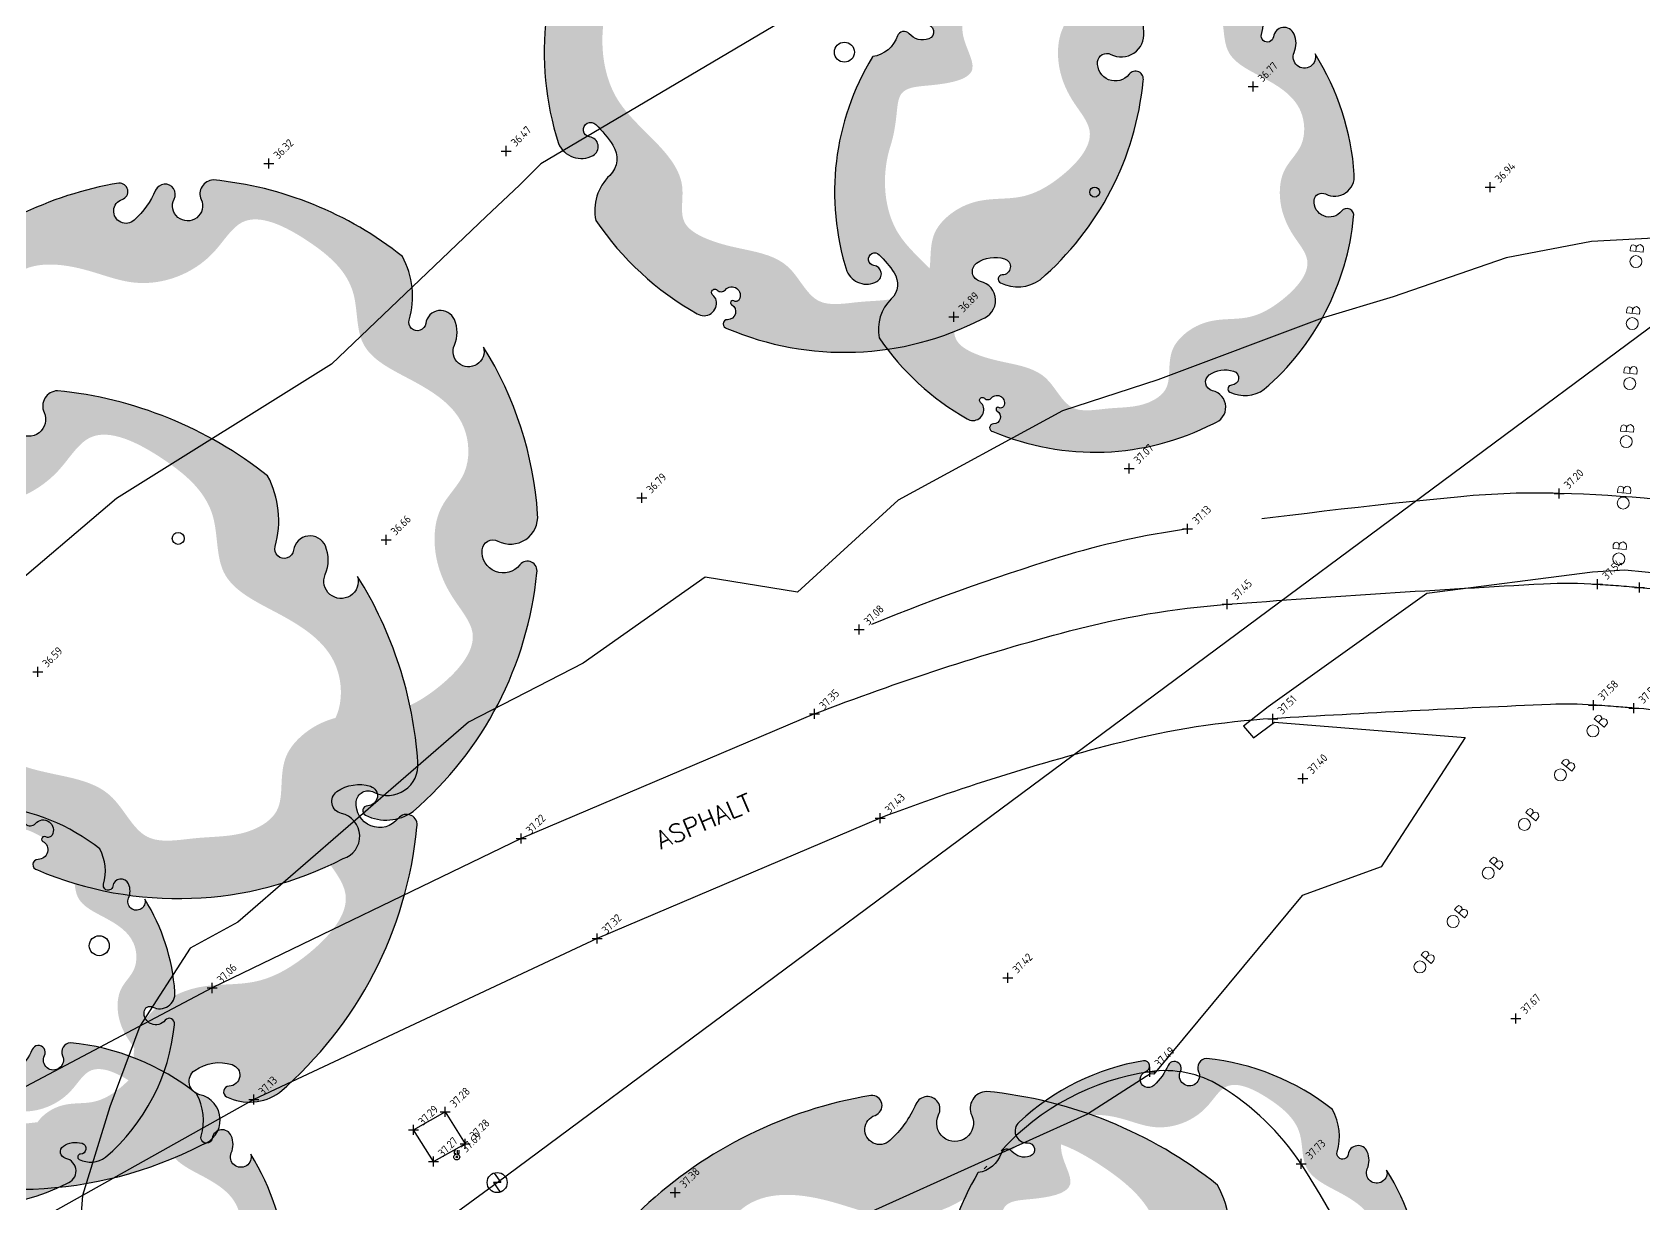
# Model space of a CAD drawing. Header units: metres. Extents: x 245957 to 247358, y 7418632 to 7419642.
# Drawn here: x 246784.52 to 246824.78, y 7418976.21 to 7419005.48 of the extents above; entities that cross this region are included whole.
import ezdxf
from ezdxf.enums import TextEntityAlignment as Align

# ---------------------------------------------------------------- set-up
doc = ezdxf.new("R2010")
doc.units = ezdxf.units.M
doc.linetypes.add('DASHDOT', pattern=[10, 5, -2.5, 0, -2.5])
for name, color, linetype in [('-TEXT', 7, 'Continuous'), ('103_TOE_OF_BATTER', 37, 'DASHDOT'), ('103_TOE_OF_BATTER-L', 37, 'DASHDOT'), ('103_TOE_OF_BATTER-S', 37, 'DASHDOT'), ('104_EXISTING_SURFACE-L', 35, 'Continuous'), ('104_EXISTING_SURFACE-S', 35, 'Continuous'), ('201_SINGLE_TREE-H', 63, 'Continuous'), ('201_SINGLE_TREE-S', 96, 'Continuous'), ('403_EDGE_OF_BITUMEN', 8, 'Continuous'), ('403_EDGE_OF_BITUMEN-L', 8, 'Continuous'), ('403_EDGE_OF_BITUMEN-S', 8, 'Continuous'), ('761_STAY_FOR_POLE', 8, 'Continuous'), ('EX-BOLLARD_(SLS)', 89, 'Continuous'), ('Surface_Contours_Major', 4, 'Continuous'), ('Surface_Contours_Minor', 253, 'Continuous')]:
    doc.layers.add(name, color=color, linetype=linetype)
for name, color, linetype, true_color in [('715_ELEC_UNCLASSIFY-L', 7, 'Continuous', 0xffa500), ('717_ELEC_LINE_OVER', 7, 'Continuous', 0xffa500), ('EX-ELECT_PIT_(SLS)', 7, 'Continuous', 0xffa500), ('EX-ELECT_POLE_(SLS)', 7, 'Continuous', 0xffa500)]:
    doc.layers.add(name, color=color, linetype=linetype, true_color=true_color)
doc.styles.add('ISO', font='iso.shx')
doc.styles.add('ISO2.5', font='isocp.shx', dxfattribs={"height": 2.5})
doc.styles.get("Standard").update_dxf_attribs({"font": 'SIMPLEX.shx'})

# ---------------------------------------------------------------- blocks, each defined once
blk = doc.blocks.new('BOLR')
at = {"color": 0, "linetype": 'Continuous', "lineweight": 13}
for p, q in [((0.339, 0.168), (0.251, 0.168)), ((0.251, 0.168), (0.251, -0.159)), ((0.339, 0.024), (0.251, 0.024)), ((0.251, 0.024), (0.256, 0.024)), ((0.395, 0.146), (0.339, 0.168)), ((0.339, 0.024), (0.395, 0.04)), ((0.384, 0.007), (0.339, 0.024)), ((0.417, -0.026), (0.384, 0.007)), ((0.411, 0.096), (0.395, 0.146)), ((0.395, 0.04), (0.411, 0.096)), ((0.251, -0.159), (0.339, -0.159)), ((0.251, -0.159), (0.256, -0.159)), ((0.339, -0.159), (0.384, -0.148)), ((0.384, -0.148), (0.417, -0.115)), ((0.433, -0.07), (0.417, -0.026)), ((0.417, -0.115), (0.433, -0.07))]:
    blk.add_line(p, q, dxfattribs=at)
blk.add_circle((0, 0), 0.15, dxfattribs=at)
blk = doc.blocks.new('201T')
at = {"layer": '201_SINGLE_TREE-S'}
blk.add_circle((0, 0), 0.5, dxfattribs=at)
blk = doc.blocks.new('201C')
at = {"layer": '201_SINGLE_TREE-H', "transparency": 33554534}
h = blk.add_hatch(color=256, dxfattribs=at)
h.paths.add_polyline_path([(-0.3717, -0.3344, 0.222926), (0.0196, -0.4996, 0.770799), (0.0439, -0.4417, -0.650302), (0.0511, -0.4116, -0.234737), (0.0964, -0.4247, -0.847312), (0.0816, -0.4475, 0.78443), (0.0732, -0.4583, 0.276934), (0.1352, -0.4813, 0.193599), (0.4309, -0.2536, 0.800435), (0.4144, -0.2337, -0.75216), (0.3757, -0.1925, -0.528914), (0.4006, -0.1909, 0.594112), (0.4663, -0.1804, 0.123805), (0.4962, 0.0616, -1.41759), (0.4607, 0.0811, 0.206906), (0.4758, 0.1133, 0.759729), (0.4374, 0.1252, -1.073307), (0.4187, 0.1392, 0.194379), (0.4474, 0.2231, 0.144612), (0.2544, 0.4304, 0.53339), (0.2277, 0.4128, -1.592592), (0.1939, 0.4293, 1.030038), (0.1758, 0.4513, -0.10361), (0.1314, 0.4262, -1.238487), (0.1282, 0.4593, 0.884725), (0.1336, 0.4818, 0.147549), (-0.1551, 0.4753, 0.71725), (-0.1579, 0.4291, -0.864032), (-0.1646, 0.4015, -0.310704), (-0.1946, 0.4266, 0.58143), (-0.2167, 0.4321, -0.281558), (-0.2766, 0.4162), (-0.2775, 0.4159, 0.217121), (-0.4959, 0.0634), (-0.4959, 0.0634, 0.440011), (-0.4522, 0.021, 0.723973), (-0.4442, 0.0516, -1.384648), (-0.4262, 0.0659, -0.051107), (-0.4149, 0.0223, -0.361502), (-0.441, -0.0208, 0.256822), (-0.4937, -0.0791, 0.116166), (-0.4065, -0.2911, 0.67803), (-0.3682, -0.2843, 0.170035), (-0.3696, -0.274, -1.054701), (-0.3596, -0.2696, 0.431903), (-0.3468, -0.2749, -0.910728), (-0.3329, -0.2993, -0.42046), (-0.3418, -0.2976, 1.007885), (-0.3479, -0.3018, -0.766634), (-0.3646, -0.3216, 0.938602), (-0.3717, -0.3344)])
edge = h.paths.add_edge_path(flags=16)
edge.add_spline(control_points=[(-0.3177, 0.2468), (-0.303, 0.2628), (-0.2856, 0.2893), (-0.256, 0.3411), (-0.1928, 0.3155), (-0.0921, 0.286), (-0.1162, 0.3941), (-0.0359, 0.4462), (0.0392, 0.3985), (0.1028, 0.3299), (0.1957, 0.3214), (0.2784, 0.3804), (0.3442, 0.2961), (0.3785, 0.2147), (0.3303, 0.1307), (0.3915, 0.0592), (0.4378, -0.0139), (0.4055, -0.0919), (0.3459, -0.1091), (0.3102, -0.1666), (0.3057, -0.2282), (0.3286, -0.3091), (0.2408, -0.3447), (0.1647, -0.3496), (0.103, -0.3142), (0.0463, -0.3153), (0.0047, -0.3356), (-0.0139, -0.3682), (-0.0327, -0.4069), (-0.0927, -0.4151), (-0.1463, -0.3868), (-0.23, -0.3665), (-0.2245, -0.2773), (-0.2864, -0.2294), (-0.3344, -0.1941), (-0.3737, -0.1409), (-0.3276, -0.0866), (-0.344, -0.0009), (-0.3866, 0.0828), (-0.3665, 0.1796), (-0.3359, 0.2271), (-0.3177, 0.2468)], knot_values=[0, 0, 0, 0, 0.064972, 0.101243, 0.15652, 0.245586, 0.324463, 0.387907, 0.486094, 0.554514, 0.671826, 0.728629, 0.823661, 0.919885, 0.989953, 1.075257, 1.171704, 1.23593, 1.293575, 1.346478, 1.426142, 1.479146, 1.570817, 1.644481, 1.712561, 1.774901, 1.807, 1.846291, 1.885582, 1.928182, 2.007036, 2.074591, 2.151638, 2.226455, 2.293426, 2.340744, 2.397548, 2.47317, 2.587294, 2.673595, 2.754259, 2.754259, 2.754259, 2.754259], degree=3, periodic=0)
at = {"layer": '201_SINGLE_TREE-S'}
blk.add_lwpolyline([(-0.3717, -0.3344, 0.222926), (0.0196, -0.4996, 0.770799), (0.0439, -0.4417, -0.650302), (0.0511, -0.4116, -0.234737), (0.0964, -0.4247, -0.847312), (0.0816, -0.4475, 0.78443), (0.0732, -0.4583, 0.276934), (0.1352, -0.4813, 0.193599), (0.4309, -0.2536, 0.800435), (0.4144, -0.2337, -0.75216), (0.3757, -0.1925, -0.528914), (0.4006, -0.1909, 0.594112), (0.4663, -0.1804, 0.123805), (0.4962, 0.0616, -1.41759), (0.4607, 0.0811, 0.206906), (0.4758, 0.1133, 0.759729), (0.4374, 0.1252, -1.073307), (0.4187, 0.1392, 0.194379), (0.4474, 0.2231, 0.144612), (0.2544, 0.4304, 0.53339), (0.2277, 0.4128, -1.592592), (0.1939, 0.4293, 1.030038), (0.1758, 0.4513, -0.10361), (0.1314, 0.4262, -1.238487), (0.1282, 0.4593, 0.884725), (0.1336, 0.4818, 0.147549), (-0.1551, 0.4753, 0.71725), (-0.1579, 0.4291, -0.864032), (-0.1646, 0.4015, -0.310704), (-0.1946, 0.4266, 0.58143), (-0.2167, 0.4321, -0.281558), (-0.2766, 0.4162), (-0.2775, 0.4159, 0.217121), (-0.4959, 0.0634), (-0.4959, 0.0634, 0.440011), (-0.4522, 0.021, 0.723973), (-0.4442, 0.0516, -1.384648), (-0.4262, 0.0659, -0.051107), (-0.4149, 0.0223, -0.361502), (-0.441, -0.0208, 0.256822), (-0.4937, -0.0791, 0.116166), (-0.4065, -0.2911, 0.67803), (-0.3682, -0.2843, 0.170035), (-0.3696, -0.274, -1.054701), (-0.3596, -0.2696, 0.431903), (-0.3468, -0.2749, -0.910728), (-0.3329, -0.2993, -0.42046), (-0.3418, -0.2976, 1.007885), (-0.3479, -0.3018, -0.766634), (-0.3646, -0.3216, 0.938602), (-0.3717, -0.3344)], format="xyb", dxfattribs=at)
blk = doc.blocks.new('CROSS')
at = {"color": 0, "linetype": 'Continuous'}
for p, q in [((-0.5, 0), (0.5, 0)), ((0, -0.5), (0, 0.5))]:
    blk.add_line(p, q, dxfattribs=at)
blk = doc.blocks.new('PP')
at = {"layer": 'EX-ELECT_POLE_(SLS)', "color": 0}
for p, q in [((-0.077, 0.238), (0.092, 0)), ((0.092, 0), (-0.096, 0)), ((-0.096, 0), (0.074, -0.239))]:
    blk.add_line(p, q, dxfattribs=at)
blk.add_circle((0, 0), 0.25, dxfattribs=at)
blk = doc.blocks.new('715_1')
at = {"color": 0, "linetype": 'Continuous'}
for p, q in [((-0.3, 0), (-0.29, 0.08)), ((-0.29, -0.08), (-0.3, 0)), ((-0.29, 0.08), (-0.26, 0.15)), ((-0.142, 0.5), (-0.262, 0.5)), ((-0.26, 0.15), (-0.2, 0.22)), ((-0.1, 0.66), (-0.258, 0.658)), ((-0.258, 0.658), (-0.258, 0.34)), ((-0.258, 0.34), (-0.1, 0.34)), ((-0.2, 0.22), (-0.15, 0.26)), ((-0.15, 0.26), (-0.08, 0.29)), ((-0.1, 0.1), (0, 0)), ((-0.1, -0.1), (0, 0)), ((-0.08, 0.29), (0, 0.3)), ((0, 0.3), (0.08, 0.29)), ((0, 0), (0.1, 0.1)), ((0, 0), (0.1, -0.1)), ((0.06, 0.66), (0.06, 0.38)), ((0.06, 0.38), (0.1, 0.34)), ((0.08, 0.29), (0.15, 0.26)), ((0.1, 0.34), (0.22, 0.34)), ((0.15, 0.26), (0.2, 0.22)), ((0.2, 0.22), (0.26, 0.15)), ((0.22, 0.34), (0.26, 0.38)), ((0.26, 0.38), (0.26, 0.66)), ((0.26, 0.15), (0.29, 0.08)), ((0.29, 0.08), (0.3, 0)), ((0.3, 0), (0.29, -0.08)), ((-0.26, -0.15), (-0.29, -0.08)), ((-0.2, -0.22), (-0.26, -0.15)), ((-0.15, -0.26), (-0.2, -0.22)), ((-0.08, -0.29), (-0.15, -0.26)), ((0, -0.3), (-0.08, -0.29)), ((0.08, -0.29), (0, -0.3)), ((0.15, -0.26), (0.08, -0.29)), ((0.2, -0.22), (0.15, -0.26)), ((0.26, -0.15), (0.2, -0.22)), ((0.29, -0.08), (0.26, -0.15))]:
    blk.add_line(p, q, dxfattribs=at)
blk = doc.blocks.new('A')
at = {"layer": '-TEXT'}
blk.add_text('ASPHALT', height=0.45, dxfattribs=at).set_placement((-0.053, -0.242), align=Align.CENTER)

msp = doc.modelspace()

# ---------------------------------------------------------------- linework, layer by layer
at = {"layer": '103_TOE_OF_BATTER'}
for points in [[(246805.178, 7418990.554, -0.024202), (246810.193, 7418992.361, -0.039491), (246813.386, 7418993.07, -0.011022), (246820.212, 7418993.876, -0.030809), (246822.671, 7418993.959, -0.034455), (246827.508, 7418993.491, -0.031372), (246832.705, 7418992.284, -0.020396), (246838.204, 7418990.39, -0.03879), (246840.96, 7418989.058, -0.009751), (246844.419, 7418986.951, -0.007923), (246848.582, 7418984.21, -0.00481), (246854.069, 7418980.392, -0.016486), (246855.622, 7418979.21, -0.026711), (246858.504, 7418976.595, 0.023443), (246861.768, 7418973.594, 0.000437), (246862.486, 7418972.995, 0.000057), (246867.975, 7418968.422, 0.001203), (246869.995, 7418966.747, 0.000617), (246873.948, 7418963.495)], [(246832.689, 7418951.093, -0.004249), (246831.603, 7418952.305, -0.020493), (246831.39, 7418952.567, -0.004277), (246828.441, 7418956.595, -0.004762), (246825.858, 7418960.261, -0.006073), (246824.397, 7418962.433, -0.00226), (246820.569, 7418968.334, -0.059358), (246818.346, 7418972.906, 0.062919), (246816.218, 7418977.206, 0.110079), (246814.2, 7418979.149, 0.174873), (246812.441, 7418979.507, 0.173473), (246808.725, 7418977.53, -0.088454), (246802.324, 7418972.603, -0.013207), (246798.322, 7418970.654, 0.03526), (246796.855, 7418969.858, 0.049117), (246794.094, 7418967.689, -0.031307), (246789.892, 7418964.139, -0.029584), (246786.523, 7418961.933, 0.031647), (246783.383, 7418959.858, 0.059683)]]:
    msp.add_lwpolyline(points, format="xyb", dxfattribs=at)
at = {"layer": '403_EDGE_OF_BITUMEN'}
for p, q in [((246804.064, 7418988.449), (246796.734, 7418985.334)), ((246805.705, 7418985.846), (246798.631, 7418982.838)), ((246796.734, 7418985.334), (246789.014, 7418981.6)), ((246798.631, 7418982.838), (246790.052, 7418978.81)), ((246789.014, 7418981.6), (246781.218, 7418977.484)), ((246790.052, 7418978.81), (246783.422, 7418975.105))]:
    msp.add_line(p, q, dxfattribs=at)
for points in [[(246804.064, 7418988.449, -0.027483), (246810.436, 7418990.522, -0.046187), (246814.372, 7418991.187, -0.005187), (246822.281, 7418991.7, -0.030566), (246823.627, 7418991.69, -0.00205), (246824.151, 7418991.653, -0.002041), (246824.677, 7418991.61, -0.028232), (246829.086, 7418990.986, -0.028226), (246833.397, 7418989.868, -0.025308), (246834.498, 7418989.453, -0.004428), (246840.635, 7418986.712, -0.026158), (246844.093, 7418984.906, -0.017008), (246849.15, 7418981.681)], [(246847.338, 7418979.236, 0.022349), (246842.742, 7418982.442, 0.03918), (246839.914, 7418983.938, 0.009798), (246832.008, 7418987.172, 0.043505), (246830.157, 7418987.708, 0.009671), (246826.497, 7418988.357, 0.018187), (246824.535, 7418988.593, 0.001819), (246824.095, 7418988.628, 0.001402), (246823.523, 7418988.67, 0.028307), (246822.449, 7418988.685, 0.004379), (246815.515, 7418988.329, 0.046956), (246811.713, 7418987.738, 0.028644), (246805.705, 7418985.846)]]:
    msp.add_lwpolyline(points, format="xyb", dxfattribs=at)
at = {"layer": '715_ELEC_UNCLASSIFY-L'}
for p, q in [((246794.045, 7418978.056), (246794.838, 7418978.503)), ((246794.838, 7418978.503), (246795.33, 7418977.708)), ((246794.539, 7418977.267), (246794.045, 7418978.056)), ((246794.539, 7418977.267), (246795.33, 7418977.708))]:
    msp.add_line(p, q, dxfattribs=at)
at = {"layer": '717_ELEC_LINE_OVER'}
msp.add_line((246796.134, 7418976.739), (246897.328, 7419051.82), dxfattribs=at)
at = {"layer": '761_STAY_FOR_POLE'}
msp.add_line((246788.2, 7418970.955), (246796.134, 7418976.739), dxfattribs=at)
at = {"layer": 'Surface_Contours_Major', "elevation": 37}
msp.add_lwpolyline([(246828.303, 7419000.514), (246823.473, 7419000.252), (246821.345, 7418999.842), (246818.523, 7418998.872), (246816.743, 7418998.335), (246812.642, 7418996.796), (246810.258, 7418996.02), (246806.157, 7418993.793), (246803.638, 7418991.487), (246801.33, 7418991.866), (246798.283, 7418989.715), (246795.418, 7418988.244), (246789.651, 7418983.244), (246788.463, 7418982.598), (246787.204, 7418980.645), (246786.459, 7418978.634), (246785.77, 7418976.418), (246785.622, 7418974.476), (246786.327, 7418968.457), (246786.103, 7418967.928), (246785.134, 7418964.198), (246784.983, 7418960.911), (246783.917, 7418959.74)], dxfattribs=at)
at = {"layer": 'Surface_Contours_Minor'}
for points, elevation in [([(246810.71, 7419010.171), (246797.223, 7419002.195), (246796.695, 7419001.661), (246795.857, 7419000.879), (246791.993, 7418997.183), (246786.622, 7418993.829), (246783.763, 7418991.397)], 36.5), ([(246826.851, 7418991.793), (246824.309, 7418992.042), (246823.501, 7418991.989), (246819.364, 7418991.459), (246815.397, 7418988.624), (246814.781, 7418988.143), (246815.029, 7418987.854), (246815.557, 7418988.245), (246820.318, 7418987.86), (246818.22, 7418984.631), (246816.249, 7418983.91), (246812.541, 7418979.447), (246812.454, 7418979.459), (246812.353, 7418979.387), (246810.885, 7418978.446), (246804.389, 7418975.512)], 37.5)]:
    msp.add_lwpolyline(points, dxfattribs=dict(at, elevation=elevation))

# ---------------------------------------------------------------- block references
at = {"layer": '-TEXT', "rotation": 23.03358108894428}
msp.add_blockref('A', (246801.347, 7418985.804), dxfattribs=at)
at = {"layer": '103_TOE_OF_BATTER-S', "xscale": 0.25, "yscale": 0.25, "zscale": 0.25}
for p in [(246822.671, 7418993.959), (246813.386, 7418993.07), (246805.178, 7418990.554), (246812.441, 7418979.507), (246816.218, 7418977.206)]:
    msp.add_blockref('CROSS', p, dxfattribs=at)
at = {"layer": '104_EXISTING_SURFACE-S', "xscale": 0.25, "yscale": 0.25, "zscale": 0.25}
for p in [(246815.022, 7419004.123), (246796.362, 7419002.513), (246790.431, 7419002.2), (246820.947, 7419001.608), (246807.541, 7418998.368), (246811.923, 7418994.582), (246799.745, 7418993.846), (246793.358, 7418992.796), (246784.653, 7418989.501), (246816.263, 7418986.833), (246808.892, 7418981.852), (246821.589, 7418980.839), (246800.579, 7418976.494)]:
    msp.add_blockref('CROSS', p, dxfattribs=at)
at = {"layer": '201_SINGLE_TREE-S', "rotation": 25}
for name, p, xscale, yscale, zscale in [('201C', (246804.809, 7419004.982), 15, 15, 15), ('201C', (246811.063, 7419001.487), 13, 13, 13), ('201T', (246804.809, 7419004.982), 0.5, 0.5, 0.5), ('201C', (246788.165, 7418992.834), 18, 18, 18), ('201T', (246811.063, 7419001.487), 0.25, 0.25, 0.25), ('201C', (246784.174, 7418986.57), 20, 20, 20), ('201T', (246788.165, 7418992.834), 0.3, 0.3, 0.3), ('201C', (246783.092, 7418981.161), 10, 10, 10), ('201T', (246786.192, 7418982.657), 0.5, 0.5, 0.5), ('201C', (246807.289, 7418968.068), 22, 22, 22), ('201C', (246784.891, 7418974.261), 12, 12, 12), ('201C', (246813.274, 7418973.865), 12, 12, 12), ('201C', (246823.084, 7418967.782), 14, 14, 14)]:
    msp.add_blockref(name, p, dxfattribs=dict(at, xscale=xscale, yscale=yscale, zscale=zscale))
at = {"layer": '403_EDGE_OF_BITUMEN-S', "xscale": 0.25, "yscale": 0.25, "zscale": 0.25}
for p in [(246823.627, 7418991.69), (246824.677, 7418991.61), (246814.372, 7418991.187), (246823.523, 7418988.67), (246824.535, 7418988.593), (246804.064, 7418988.449), (246815.515, 7418988.329), (246805.705, 7418985.846), (246796.734, 7418985.334), (246798.631, 7418982.838), (246789.014, 7418981.6), (246790.052, 7418978.81)]:
    msp.add_blockref('CROSS', p, dxfattribs=at)
at = {"layer": '715_ELEC_UNCLASSIFY-L', "xscale": 0.25, "yscale": 0.25, "zscale": 0.25}
for name, p in [('CROSS', (246794.838, 7418978.503)), ('CROSS', (246794.045, 7418978.056)), ('CROSS', (246794.539, 7418977.267)), ('715_1', (246795.123, 7418977.379))]:
    msp.add_blockref(name, p, dxfattribs=at)
at = {"layer": 'EX-BOLLARD_(SLS)'}
for p, rotation in [((246824.586, 7418999.75), 85), ((246824.495, 7418998.201), 85), ((246824.432, 7418996.703), 85), ((246824.344, 7418995.251), 85), ((246824.269, 7418993.717), 85), ((246824.159, 7418992.319), 85), ((246823.512, 7418988.024), 50), ((246822.698, 7418986.925), 50), ((246821.799, 7418985.687), 50), ((246820.897, 7418984.471), 50), ((246820.019, 7418983.261), 50), ((246819.189, 7418982.125), 50)]:
    msp.add_blockref('BOLR', p, dxfattribs=dict(at, rotation=rotation))
at = {"layer": 'EX-ELECT_PIT_(SLS)', "xscale": 0.25, "yscale": 0.25, "zscale": 0.25}
msp.add_blockref('CROSS', (246795.33, 7418977.708), dxfattribs=at)
at = {"layer": 'EX-ELECT_POLE_(SLS)'}
msp.add_blockref('PP', (246796.134, 7418976.739), dxfattribs=at)

# ---------------------------------------------------------------- texts
at = {"layer": '103_TOE_OF_BATTER-L', "style": 'ISO2.5'}
for s, p in [('37.20', (246822.839, 7418994.127)), ('37.13', (246813.554, 7418993.238)), ('37.08', (246805.345, 7418990.721)), ('37.49', (246812.608, 7418979.675)), ('37.73', (246816.386, 7418977.374))]:
    msp.add_text(s, height=0.2, rotation=45, dxfattribs=at).set_placement(p, align=Align.MIDDLE_LEFT)
at = {"layer": '104_EXISTING_SURFACE-L', "style": 'ISO2.5'}
for s, p in [('36.77', (246815.189, 7419004.29)), ('36.47', (246796.53, 7419002.681)), ('36.32', (246790.599, 7419002.367)), ('36.94', (246821.115, 7419001.775)), ('36.89', (246807.709, 7418998.535)), ('37.07', (246812.091, 7418994.749)), ('36.79', (246799.913, 7418994.014)), ('36.66', (246793.526, 7418992.964)), ('36.59', (246784.82, 7418989.668)), ('37.40', (246816.431, 7418987)), ('37.42', (246809.06, 7418982.02)), ('37.67', (246821.757, 7418981.006)), ('37.38', (246800.746, 7418976.661))]:
    msp.add_text(s, height=0.2, rotation=45, dxfattribs=at).set_placement(p, align=Align.MIDDLE_LEFT)
at = {"layer": '403_EDGE_OF_BITUMEN-L', "style": 'ISO2.5'}
for s, p in [('37.54', (246823.795, 7418991.858)), ('37.45', (246814.54, 7418991.355)), ('37.35', (246804.232, 7418988.616)), ('37.58', (246823.691, 7418988.838)), ('37.58', (246824.702, 7418988.761)), ('37.51', (246815.683, 7418988.496)), ('37.43', (246805.873, 7418986.013)), ('37.22', (246796.902, 7418985.501)), ('37.32', (246798.799, 7418983.006)), ('37.06', (246789.182, 7418981.768)), ('37.13', (246790.219, 7418978.977))]:
    msp.add_text(s, height=0.2, rotation=45, dxfattribs=at).set_placement(p, align=Align.MIDDLE_LEFT)
at = {"layer": '715_ELEC_UNCLASSIFY-L', "style": 'ISO'}
for s, p in [('37.28', (246795.005, 7418978.67)), ('37.29', (246794.213, 7418978.223)), ('37.28', (246795.497, 7418977.875)), ('37.27', (246794.706, 7418977.434)), ('37.69', (246795.29, 7418977.546))]:
    msp.add_text(s, height=0.2, rotation=45, dxfattribs=at).set_placement(p, align=Align.MIDDLE_LEFT)

doc.saveas('drawing.dxf')
